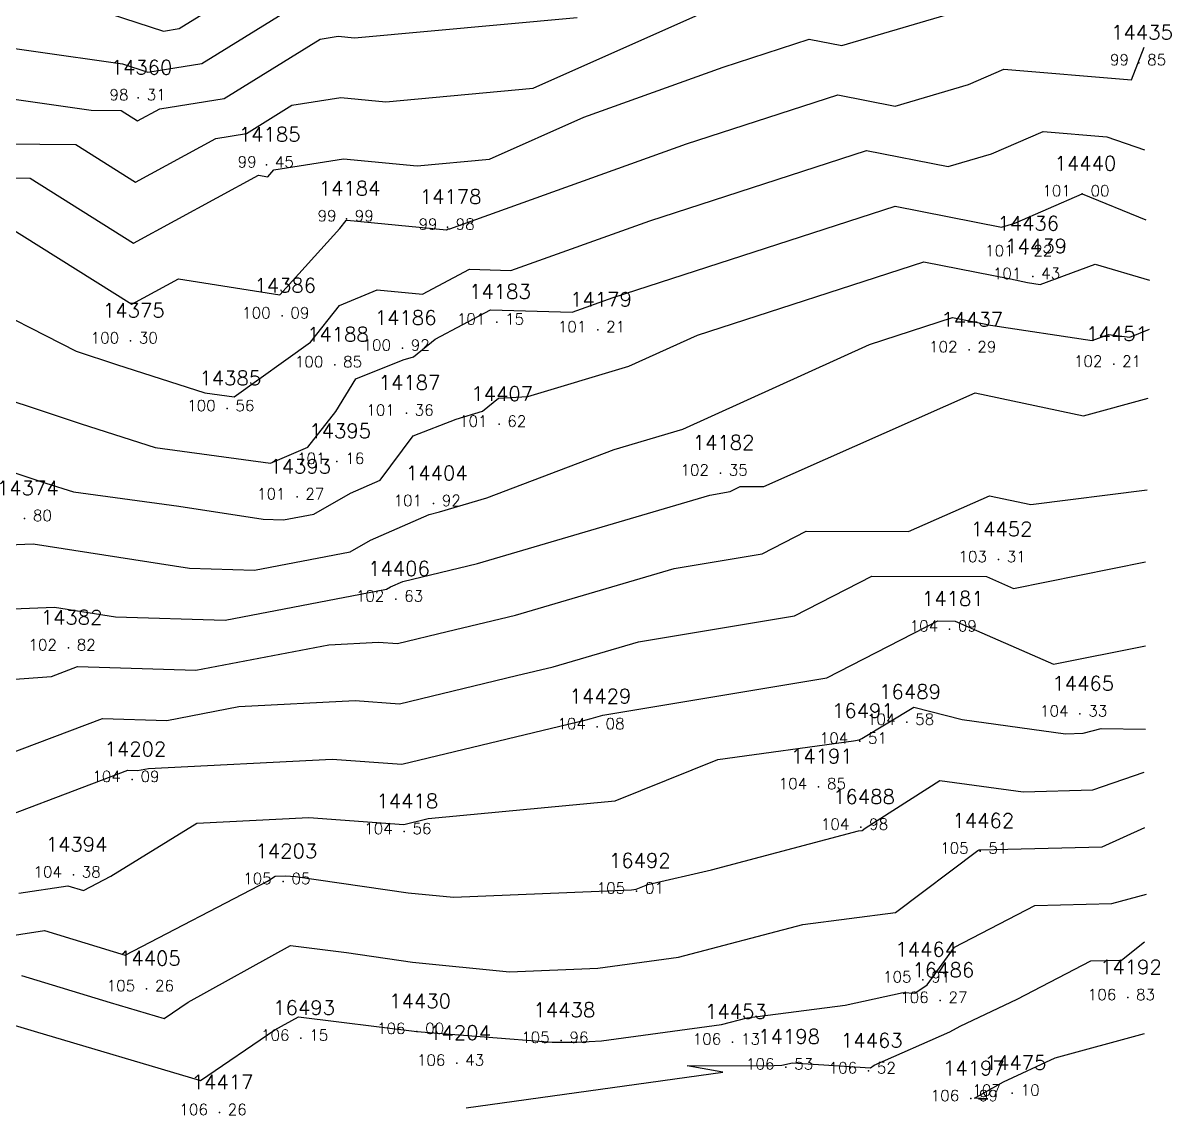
# Model space of a CAD drawing. Header units: millimetres. Extents: x 1412565 to 1412813, y 4931476 to 4931699.
# Drawn here: x 1412766.47 to 1412787.16, y 4931476.41 to 4931496.08 of the extents above; entities that cross this region are included whole.
import ezdxf
from ezdxf.enums import TextEntityAlignment as Align

# ---------------------------------------------------------------- set-up
doc = ezdxf.new("R2010")
doc.units = ezdxf.units.MM
for name, color, linetype in [('CIVIL', 50, 'Continuous'), ('CIVIL-DRAW', 80, 'Continuous'), ('CIVIL-NONAME', 130, 'Continuous'), ('CIVIL-TEXT', 240, 'Continuous'), ('CIVIL-Z', 50, 'Continuous'), ('Tcontours0', 7, 'Continuous'), ('Tcontours1', 7, 'Continuous'), ('Tcontours2', 7, 'Continuous')]:
    doc.layers.add(name, color=color, linetype=linetype)
doc.styles.add('CIVILCADMAIN', font='TXT.SHX')
doc.styles.get("Standard").update_dxf_attribs({"font": 'arial.ttf'})

# ---------------------------------------------------------------- blocks, each defined once
blk = doc.blocks.new('CIVIL-ZZ')
at = {"layer": 'CIVIL-DRAW'}
blk.add_point((0, 0), dxfattribs=at)
at = {"layer": 'CIVIL-NONAME'}
blk.add_attdef('NAME', text='', height=1.8, dxfattribs=at).set_placement((0, 2.1), align=Align.CENTER)
at = {"layer": 'CIVIL-TEXT', "flags": 8}
blk.add_attdef('TEXT', text='', height=2, dxfattribs=at).set_placement((0.2, -3.3), align=Align.CENTER)
at = {"layer": 'CIVIL-Z'}
blk.add_attdef('Z1', text='', height=1.6, dxfattribs=at).set_placement((-0.75, -0.225), align=Align.RIGHT)
blk.add_attdef('Z2', (0.75, -0.225), '', height=1.6, dxfattribs=at)

msp = doc.modelspace()

# ---------------------------------------------------------------- linework, layer by layer
at = {"layer": 'Tcontours0'}
for points, elevation in [([(1412765.785, 4931492.669), (1412768.431, 4931491.01), (1412769.275, 4931491.469), (1412771.101, 4931491.182), (1412772.184, 4931492.375), (1412772.298, 4931492.519), (1412772.311, 4931492.525), (1412774.103, 4931492.354), (1412774.135, 4931492.371), (1412774.164, 4931492.37), (1412778.428, 4931493.899), (1412781.157, 4931494.783), (1412782.187, 4931494.58), (1412783.509, 4931494.967), (1412784.148, 4931495.246), (1412786.447, 4931495.052), (1412786.677, 4931495.643)], 100), ([(1412764.797, 4931479.413), (1412766.861, 4931479.727), (1412768.31, 4931479.286), (1412770.878, 4931480.619), (1412771.018, 4931480.706), (1412771.202, 4931480.715), (1412771.382, 4931480.702), (1412773.41, 4931480.41), (1412774.229, 4931480.328), (1412777.437, 4931480.464), (1412777.522, 4931480.472), (1412777.735, 4931480.558), (1412778.877, 4931480.823), (1412781.53, 4931481.523), (1412781.594, 4931481.531), (1412781.651, 4931481.574), (1412782.996, 4931482.432), (1412784.498, 4931482.228), (1412785.75, 4931482.261), (1412786.676, 4931482.582)], 105)]:
    msp.add_lwpolyline(points, dxfattribs=dict(at, elevation=elevation))
at = {"layer": 'Tcontours1'}
for points, elevation in [([(1412749.043, 4931489.995), (1412749.416, 4931490.239), (1412750.769, 4931490.881), (1412752.04, 4931491.77), (1412755.777, 4931492.027), (1412756.584, 4931492.22), (1412757.926, 4931492.618), (1412758.785, 4931492.582), (1412759.932, 4931493.52), (1412760.174, 4931493.677), (1412760.522, 4931493.752), (1412763.899, 4931494.061), (1412764.463, 4931494.054), (1412765.47, 4931493.909), (1412767.421, 4931493.888), (1412768.501, 4931493.211), (1412769.948, 4931493.998), (1412770.498, 4931494.087), (1412771.317, 4931494.594), (1412772.2, 4931494.736), (1412773.013, 4931494.659), (1412775.667, 4931494.902), (1412779.14, 4931496.449)], 99), ([(1412749.044, 4931492.599), (1412750.086, 4931492.902), (1412751.385, 4931493.113), (1412751.897, 4931493.335), (1412754.032, 4931494.117), (1412754.696, 4931494.119), (1412756.081, 4931494.299), (1412756.909, 4931494.168), (1412758.228, 4931494.562), (1412758.774, 4931494.98), (1412760.482, 4931495.526), (1412761.599, 4931495.766), (1412762.317, 4931495.832), (1412765.052, 4931495.799), (1412768.263, 4931495.339), (1412768.723, 4931495.189), (1412769.692, 4931495.346), (1412771.435, 4931496.425)], 98), ([(1412765.365, 4931489.569), (1412767.519, 4931488.857), (1412768.855, 4931488.427), (1412770.931, 4931488.145), (1412771.602, 4931488.433), (1412772.109, 4931489.078), (1412772.469, 4931489.664), (1412773.323, 4931490.007), (1412773.509, 4931490.063), (1412773.901, 4931490.383), (1412774.896, 4931490.909), (1412776.367, 4931490.866), (1412777.107, 4931491.131), (1412782.189, 4931492.777), (1412784.108, 4931492.4), (1412784.346, 4931492.47), (1412785.56, 4931493), (1412786.709, 4931492.534)], 101), ([(1412764.875, 4931486.625), (1412766.655, 4931486.693), (1412769.47, 4931486.259), (1412770.641, 4931486.222), (1412772.365, 4931486.552), (1412772.736, 4931486.763), (1412773.793, 4931487.226), (1412773.979, 4931487.271), (1412774.832, 4931487.522), (1412777.127, 4931488.392), (1412778.361, 4931488.762), (1412781.724, 4931490.287), (1412783.221, 4931490.772), (1412783.794, 4931490.659), (1412783.908, 4931490.635), (1412785.737, 4931490.355), (1412786.031, 4931490.463), (1412786.42, 4931490.42), (1412786.772, 4931490.562)], 102), ([(1412763.196, 4931484.027), (1412766.985, 4931484.307), (1412767.453, 4931484.484), (1412769.588, 4931484.417), (1412771.986, 4931484.876), (1412772.88, 4931484.922), (1412773.219, 4931484.897), (1412774.116, 4931485.113), (1412775.345, 4931485.41), (1412778.206, 4931486.253), (1412779.795, 4931486.517), (1412780.583, 4931486.92), (1412782.432, 4931486.914), (1412783.889, 4931487.559), (1412784.636, 4931487.402), (1412786.728, 4931487.665)], 103), ([(1412765.288, 4931481.454), (1412768.359, 4931482.618), (1412768.535, 4931482.612), (1412768.733, 4931482.65), (1412772.041, 4931482.818), (1412773.296, 4931482.726), (1412776.62, 4931483.527), (1412776.711, 4931483.549), (1412776.923, 4931483.611), (1412780.957, 4931484.28), (1412782.956, 4931485.305), (1412783.272, 4931485.304), (1412785.044, 4931484.529), (1412786.701, 4931484.859)], 104), ([(1412766.024, 4931478.11), (1412766.672, 4931477.913), (1412769.669, 4931477.03), (1412771.011, 4931477.94), (1412771.436, 4931478.175), (1412773.57, 4931477.91), (1412776.01, 4931477.715), (1412776.454, 4931477.716), (1412776.897, 4931477.743), (1412779.059, 4931478.036), (1412779.521, 4931478.157), (1412781.287, 4931478.382), (1412782.331, 4931478.612), (1412782.545, 4931478.598), (1412782.767, 4931478.748), (1412783.256, 4931479.426), (1412784.707, 4931480.18), (1412786.094, 4931480.217), (1412786.72, 4931480.383)], 106), ([(1412783.694, 4931476.696), (1412783.861, 4931476.695), (1412783.618, 4931476.709), (1412784.143, 4931477.001), (1412785.07, 4931477.437), (1412786.68, 4931477.871)], 107)]:
    msp.add_lwpolyline(points, dxfattribs=dict(at, elevation=elevation))
at = {"layer": 'Tcontours2'}
for points, elevation in [([(1412767.8, 4931496.32), (1412769.003, 4931495.929), (1412769.289, 4931495.976), (1412769.805, 4931496.295)], 97.5), ([(1412749.042, 4931491.393), (1412750.562, 4931492.056), (1412750.983, 4931492.124), (1412751.969, 4931492.552), (1412753.036, 4931492.944), (1412755.548, 4931492.95), (1412755.696, 4931492.97), (1412755.785, 4931492.956), (1412758.569, 4931493.787), (1412758.656, 4931493.853), (1412759.553, 4931494.436), (1412761.06, 4931494.759), (1412763.108, 4931494.946), (1412764.757, 4931494.927), (1412767.702, 4931494.504), (1412768.239, 4931494.498), (1412768.537, 4931494.312), (1412768.935, 4931494.528), (1412770.095, 4931494.716), (1412771.825, 4931495.788), (1412772.149, 4931495.84), (1412772.448, 4931495.812), (1412776.457, 4931496.178)], 98.5), ([(1412764.744, 4931493.298), (1412766.603, 4931493.279), (1412768.466, 4931492.111), (1412770.716, 4931493.334), (1412770.882, 4931493.307), (1412770.993, 4931493.43), (1412772.25, 4931493.632), (1412773.578, 4931493.506), (1412774.878, 4931493.625), (1412776.579, 4931494.383), (1412779.088, 4931495.283), (1412780.641, 4931495.786), (1412781.227, 4931495.671), (1412783.091, 4931496.216)], 99.5), ([(1412765.495, 4931491.153), (1412767.432, 4931490.163), (1412768.155, 4931489.923), (1412769.748, 4931489.412), (1412770.276, 4931489.343), (1412771.653, 4931490.325), (1412772.175, 4931490.99), (1412772.854, 4931491.272), (1412773.672, 4931491.194), (1412774.516, 4931491.64), (1412775.266, 4931491.618), (1412777.768, 4931492.515), (1412781.673, 4931493.78), (1412783.147, 4931493.49), (1412783.927, 4931493.718), (1412784.854, 4931494.123), (1412786.003, 4931494.026), (1412786.684, 4931493.793)], 100.5), ([(1412766.074, 4931488.057), (1412766.882, 4931487.79), (1412767.383, 4931487.629), (1412769.279, 4931487.371), (1412770.799, 4931487.136), (1412771.168, 4931487.125), (1412771.711, 4931487.229), (1412772.375, 4931487.606), (1412772.908, 4931487.84), (1412773.502, 4931488.643), (1412774.279, 4931488.942), (1412774.752, 4931489.085), (1412775.04, 4931489.32), (1412775.571, 4931489.348), (1412777.392, 4931489.894), (1412778.626, 4931490.453), (1412782.705, 4931491.775), (1412784.266, 4931491.467), (1412784.576, 4931491.403), (1412784.801, 4931491.368), (1412785.796, 4931491.731), (1412786.772, 4931491.447)], 101.5), ([(1412763.575, 4931485.418), (1412767.042, 4931485.551), (1412768.141, 4931485.382), (1412770.115, 4931485.32), (1412773.02, 4931485.876), (1412773.096, 4931485.919), (1412773.315, 4931486.015), (1412774.662, 4931486.341), (1412778.848, 4931487.574), (1412779.214, 4931487.635), (1412779.396, 4931487.728), (1412779.823, 4931487.726), (1412783.629, 4931489.412), (1412785.582, 4931489.002), (1412786.75, 4931489.316)], 102.5), ([(1412766.136, 4931482.88), (1412767.906, 4931483.551), (1412769.061, 4931483.515), (1412770.36, 4931483.763), (1412772.46, 4931483.87), (1412773.258, 4931483.811), (1412775.368, 4931484.32), (1412776.028, 4931484.479), (1412777.564, 4931484.932), (1412780.376, 4931485.398), (1412781.77, 4931486.113), (1412783.836, 4931486.106), (1412784.324, 4931485.892), (1412786.698, 4931486.369)], 103.5), ([(1412766.399, 4931480.402), (1412767.28, 4931480.536), (1412767.56, 4931480.45), (1412768.057, 4931480.709), (1412769.602, 4931481.664), (1412771.621, 4931481.767), (1412773.335, 4931481.64), (1412773.775, 4931481.746), (1412777.141, 4931482.063), (1412778.996, 4931482.811), (1412781.44, 4931483.146), (1412781.538, 4931483.162), (1412781.589, 4931483.188), (1412782.526, 4931483.754), (1412783.398, 4931483.528), (1412785.261, 4931483.274), (1412785.578, 4931483.283), (1412785.899, 4931483.368), (1412786.701, 4931483.353)], 104.5), ([(1412766.443, 4931478.919), (1412768.042, 4931478.431), (1412769.014, 4931478.145), (1412769.45, 4931478.44), (1412771.291, 4931479.456), (1412772.302, 4931479.331), (1412773.49, 4931479.16), (1412775.24, 4931478.985), (1412776.829, 4931479.053), (1412778.287, 4931479.25), (1412780.525, 4931479.84), (1412782.196, 4931480.052), (1412783.679, 4931481.168), (1412783.706, 4931481.185), (1412783.735, 4931481.181), (1412785.922, 4931481.239), (1412786.691, 4931481.586)], 105.5), ([(1412774.461, 4931476.532), (1412779.086, 4931477.179), (1412778.441, 4931477.291), (1412780.007, 4931477.295), (1412780.148, 4931477.304), (1412780.34, 4931477.346), (1412781.742, 4931477.254), (1412781.813, 4931477.302), (1412783.176, 4931477.905), (1412783.36, 4931478.007), (1412784.388, 4931478.491), (1412785.715, 4931479.18), (1412786.266, 4931479.195), (1412786.681, 4931479.526)], 106.5)]:
    msp.add_lwpolyline(points, dxfattribs=dict(at, elevation=elevation))

# ---------------------------------------------------------------- block references
at = {"layer": 'CIVIL'}
ref = msp.add_blockref('CIVIL-ZZ', (1412786.58, 4931495.36, 99.85), dxfattribs=dict(at, xscale=0.2, yscale=0.2))
ref.add_attrib('Z2', '85', (1412786.73, 4931495.315), dxfattribs={"layer": 'CIVIL-Z', "height": 0.2, "style": 'CIVILCADMAIN'})
ref.add_attrib('Z1', '99', (1412786.06, 4931495.315), dxfattribs={"layer": 'CIVIL-Z', "height": 0.2, "style": 'CIVILCADMAIN'})
ref.add_attrib('NAME', '14435', (1412786.08, 4931495.78), dxfattribs={"layer": 'CIVIL-NONAME', "height": 0.26, "style": 'CIVILCADMAIN'})
ref = msp.add_blockref('CIVIL-ZZ', (1412768.55, 4931494.73, 98.31), dxfattribs=dict(at, xscale=0.2, yscale=0.2))
ref.add_attrib('Z2', '31', (1412768.7, 4931494.685), dxfattribs={"layer": 'CIVIL-Z', "height": 0.2, "style": 'CIVILCADMAIN'})
ref.add_attrib('Z1', '98', (1412768.03, 4931494.685), dxfattribs={"layer": 'CIVIL-Z', "height": 0.2, "style": 'CIVILCADMAIN'})
ref.add_attrib('NAME', '14360', (1412768.05, 4931495.15), dxfattribs={"layer": 'CIVIL-NONAME', "height": 0.26, "style": 'CIVILCADMAIN'})
ref = msp.add_blockref('CIVIL-ZZ', (1412770.86, 4931493.52, 99.45), dxfattribs=dict(at, xscale=0.2, yscale=0.2))
ref.add_attrib('Z2', '45', (1412771.01, 4931493.475), dxfattribs={"layer": 'CIVIL-Z', "height": 0.2, "style": 'CIVILCADMAIN'})
ref.add_attrib('Z1', '99', (1412770.34, 4931493.475), dxfattribs={"layer": 'CIVIL-Z', "height": 0.2, "style": 'CIVILCADMAIN'})
ref.add_attrib('NAME', '14185', (1412770.36, 4931493.94), dxfattribs={"layer": 'CIVIL-NONAME', "height": 0.26, "style": 'CIVILCADMAIN'})
ref = msp.add_blockref('CIVIL-ZZ', (1412785.56, 4931493, 101), dxfattribs=dict(at, xscale=0.2, yscale=0.2))
ref.add_attrib('Z2', '00', (1412785.71, 4931492.955), dxfattribs={"layer": 'CIVIL-Z', "height": 0.2, "style": 'CIVILCADMAIN'})
ref.add_attrib('Z1', '101', (1412784.84, 4931492.955), dxfattribs={"layer": 'CIVIL-Z', "height": 0.2, "style": 'CIVILCADMAIN'})
ref.add_attrib('NAME', '14440', (1412785.06, 4931493.42), dxfattribs={"layer": 'CIVIL-NONAME', "height": 0.26, "style": 'CIVILCADMAIN'})
ref = msp.add_blockref('CIVIL-ZZ', (1412772.3, 4931492.55, 99.99), dxfattribs=dict(at, xscale=0.2, yscale=0.2))
ref.add_attrib('Z2', '99', (1412772.45, 4931492.505), dxfattribs={"layer": 'CIVIL-Z', "height": 0.2, "style": 'CIVILCADMAIN'})
ref.add_attrib('Z1', '99', (1412771.78, 4931492.505), dxfattribs={"layer": 'CIVIL-Z', "height": 0.2, "style": 'CIVILCADMAIN'})
ref.add_attrib('NAME', '14184', (1412771.8, 4931492.97), dxfattribs={"layer": 'CIVIL-NONAME', "height": 0.26, "style": 'CIVILCADMAIN'})
ref = msp.add_blockref('CIVIL-ZZ', (1412774.12, 4931492.4, 99.98), dxfattribs=dict(at, xscale=0.2, yscale=0.2))
ref.add_attrib('Z2', '98', (1412774.27, 4931492.355), dxfattribs={"layer": 'CIVIL-Z', "height": 0.2, "style": 'CIVILCADMAIN'})
ref.add_attrib('Z1', '99', (1412773.6, 4931492.355), dxfattribs={"layer": 'CIVIL-Z', "height": 0.2, "style": 'CIVILCADMAIN'})
ref.add_attrib('NAME', '14178', (1412773.62, 4931492.82), dxfattribs={"layer": 'CIVIL-NONAME', "height": 0.26, "style": 'CIVILCADMAIN'})
ref = msp.add_blockref('CIVIL-ZZ', (1412784.53, 4931491.92, 101.22), dxfattribs=dict(at, xscale=0.2, yscale=0.2))
ref.add_attrib('Z2', '22', (1412784.68, 4931491.875), dxfattribs={"layer": 'CIVIL-Z', "height": 0.2, "style": 'CIVILCADMAIN'})
ref.add_attrib('Z1', '101', (1412783.81, 4931491.875), dxfattribs={"layer": 'CIVIL-Z', "height": 0.2, "style": 'CIVILCADMAIN'})
ref.add_attrib('NAME', '14436', (1412784.03, 4931492.34), dxfattribs={"layer": 'CIVIL-NONAME', "height": 0.26, "style": 'CIVILCADMAIN'})
ref = msp.add_blockref('CIVIL-ZZ', (1412784.67, 4931491.51, 101.43), dxfattribs=dict(at, xscale=0.2, yscale=0.2))
ref.add_attrib('Z2', '43', (1412784.82, 4931491.465), dxfattribs={"layer": 'CIVIL-Z', "height": 0.2, "style": 'CIVILCADMAIN'})
ref.add_attrib('Z1', '101', (1412783.95, 4931491.465), dxfattribs={"layer": 'CIVIL-Z', "height": 0.2, "style": 'CIVILCADMAIN'})
ref.add_attrib('NAME', '14439', (1412784.17, 4931491.93), dxfattribs={"layer": 'CIVIL-NONAME', "height": 0.26, "style": 'CIVILCADMAIN'})
ref = msp.add_blockref('CIVIL-ZZ', (1412771.14, 4931490.8, 100.09), dxfattribs=dict(at, xscale=0.2, yscale=0.2))
ref.add_attrib('Z2', '09', (1412771.29, 4931490.755), dxfattribs={"layer": 'CIVIL-Z', "height": 0.2, "style": 'CIVILCADMAIN'})
ref.add_attrib('Z1', '100', (1412770.42, 4931490.755), dxfattribs={"layer": 'CIVIL-Z', "height": 0.2, "style": 'CIVILCADMAIN'})
ref.add_attrib('NAME', '14386', (1412770.64, 4931491.22), dxfattribs={"layer": 'CIVIL-NONAME', "height": 0.26, "style": 'CIVILCADMAIN'})
ref = msp.add_blockref('CIVIL-ZZ', (1412775.01, 4931490.69, 101.15), dxfattribs=dict(at, xscale=0.2, yscale=0.2))
ref.add_attrib('Z2', '15', (1412775.16, 4931490.645), dxfattribs={"layer": 'CIVIL-Z', "height": 0.2, "style": 'CIVILCADMAIN'})
ref.add_attrib('Z1', '101', (1412774.29, 4931490.645), dxfattribs={"layer": 'CIVIL-Z', "height": 0.2, "style": 'CIVILCADMAIN'})
ref.add_attrib('NAME', '14183', (1412774.51, 4931491.11), dxfattribs={"layer": 'CIVIL-NONAME', "height": 0.26, "style": 'CIVILCADMAIN'})
ref = msp.add_blockref('CIVIL-ZZ', (1412776.83, 4931490.55, 101.21), dxfattribs=dict(at, xscale=0.2, yscale=0.2))
ref.add_attrib('Z2', '21', (1412776.98, 4931490.505), dxfattribs={"layer": 'CIVIL-Z', "height": 0.2, "style": 'CIVILCADMAIN'})
ref.add_attrib('Z1', '101', (1412776.11, 4931490.505), dxfattribs={"layer": 'CIVIL-Z', "height": 0.2, "style": 'CIVILCADMAIN'})
ref.add_attrib('NAME', '14179', (1412776.33, 4931490.97), dxfattribs={"layer": 'CIVIL-NONAME', "height": 0.26, "style": 'CIVILCADMAIN'})
ref = msp.add_blockref('CIVIL-ZZ', (1412768.41, 4931490.35, 100.3), dxfattribs=dict(at, xscale=0.2, yscale=0.2))
ref.add_attrib('Z2', '30', (1412768.56, 4931490.305), dxfattribs={"layer": 'CIVIL-Z', "height": 0.2, "style": 'CIVILCADMAIN'})
ref.add_attrib('Z1', '100', (1412767.69, 4931490.305), dxfattribs={"layer": 'CIVIL-Z', "height": 0.2, "style": 'CIVILCADMAIN'})
ref.add_attrib('NAME', '14375', (1412767.91, 4931490.77), dxfattribs={"layer": 'CIVIL-NONAME', "height": 0.26, "style": 'CIVILCADMAIN'})
ref = msp.add_blockref('CIVIL-ZZ', (1412773.31, 4931490.22, 100.92), dxfattribs=dict(at, xscale=0.2, yscale=0.2))
ref.add_attrib('Z2', '92', (1412773.46, 4931490.175), dxfattribs={"layer": 'CIVIL-Z', "height": 0.2, "style": 'CIVILCADMAIN'})
ref.add_attrib('Z1', '100', (1412772.59, 4931490.175), dxfattribs={"layer": 'CIVIL-Z', "height": 0.2, "style": 'CIVILCADMAIN'})
ref.add_attrib('NAME', '14186', (1412772.81, 4931490.64), dxfattribs={"layer": 'CIVIL-NONAME', "height": 0.26, "style": 'CIVILCADMAIN'})
ref = msp.add_blockref('CIVIL-ZZ', (1412783.52, 4931490.19, 102.29), dxfattribs=dict(at, xscale=0.2, yscale=0.2))
ref.add_attrib('Z2', '29', (1412783.67, 4931490.145), dxfattribs={"layer": 'CIVIL-Z', "height": 0.2, "style": 'CIVILCADMAIN'})
ref.add_attrib('Z1', '102', (1412782.8, 4931490.145), dxfattribs={"layer": 'CIVIL-Z', "height": 0.2, "style": 'CIVILCADMAIN'})
ref.add_attrib('NAME', '14437', (1412783.02, 4931490.61), dxfattribs={"layer": 'CIVIL-NONAME', "height": 0.26, "style": 'CIVILCADMAIN'})
ref = msp.add_blockref('CIVIL-ZZ', (1412772.09, 4931489.92, 100.85), dxfattribs=dict(at, xscale=0.2, yscale=0.2))
ref.add_attrib('Z2', '85', (1412772.24, 4931489.875), dxfattribs={"layer": 'CIVIL-Z', "height": 0.2, "style": 'CIVILCADMAIN'})
ref.add_attrib('Z1', '100', (1412771.37, 4931489.875), dxfattribs={"layer": 'CIVIL-Z', "height": 0.2, "style": 'CIVILCADMAIN'})
ref.add_attrib('NAME', '14188', (1412771.59, 4931490.34), dxfattribs={"layer": 'CIVIL-NONAME', "height": 0.26, "style": 'CIVILCADMAIN'})
ref = msp.add_blockref('CIVIL-ZZ', (1412786.13, 4931489.93, 102.21), dxfattribs=dict(at, xscale=0.2, yscale=0.2))
ref.add_attrib('Z2', '21', (1412786.28, 4931489.885), dxfattribs={"layer": 'CIVIL-Z', "height": 0.2, "style": 'CIVILCADMAIN'})
ref.add_attrib('Z1', '102', (1412785.41, 4931489.885), dxfattribs={"layer": 'CIVIL-Z', "height": 0.2, "style": 'CIVILCADMAIN'})
ref.add_attrib('NAME', '14451', (1412785.63, 4931490.35), dxfattribs={"layer": 'CIVIL-NONAME', "height": 0.26, "style": 'CIVILCADMAIN'})
ref = msp.add_blockref('CIVIL-ZZ', (1412770.15, 4931489.13, 100.56), dxfattribs=dict(at, xscale=0.2, yscale=0.2))
ref.add_attrib('Z2', '56', (1412770.3, 4931489.085), dxfattribs={"layer": 'CIVIL-Z', "height": 0.2, "style": 'CIVILCADMAIN'})
ref.add_attrib('Z1', '100', (1412769.43, 4931489.085), dxfattribs={"layer": 'CIVIL-Z', "height": 0.2, "style": 'CIVILCADMAIN'})
ref.add_attrib('NAME', '14385', (1412769.65, 4931489.55), dxfattribs={"layer": 'CIVIL-NONAME', "height": 0.26, "style": 'CIVILCADMAIN'})
ref = msp.add_blockref('CIVIL-ZZ', (1412773.38, 4931489.05, 101.36), dxfattribs=dict(at, xscale=0.2, yscale=0.2))
ref.add_attrib('Z2', '36', (1412773.53, 4931489.005), dxfattribs={"layer": 'CIVIL-Z', "height": 0.2, "style": 'CIVILCADMAIN'})
ref.add_attrib('Z1', '101', (1412772.66, 4931489.005), dxfattribs={"layer": 'CIVIL-Z', "height": 0.2, "style": 'CIVILCADMAIN'})
ref.add_attrib('NAME', '14187', (1412772.88, 4931489.47), dxfattribs={"layer": 'CIVIL-NONAME', "height": 0.26, "style": 'CIVILCADMAIN'})
ref = msp.add_blockref('CIVIL-ZZ', (1412775.05, 4931488.85, 101.62), dxfattribs=dict(at, xscale=0.2, yscale=0.2))
ref.add_attrib('Z2', '62', (1412775.2, 4931488.805), dxfattribs={"layer": 'CIVIL-Z', "height": 0.2, "style": 'CIVILCADMAIN'})
ref.add_attrib('Z1', '101', (1412774.33, 4931488.805), dxfattribs={"layer": 'CIVIL-Z', "height": 0.2, "style": 'CIVILCADMAIN'})
ref.add_attrib('NAME', '14407', (1412774.55, 4931489.27), dxfattribs={"layer": 'CIVIL-NONAME', "height": 0.26, "style": 'CIVILCADMAIN'})
ref = msp.add_blockref('CIVIL-ZZ', (1412772.13, 4931488.18, 101.16), dxfattribs=dict(at, xscale=0.2, yscale=0.2))
ref.add_attrib('Z2', '16', (1412772.28, 4931488.135), dxfattribs={"layer": 'CIVIL-Z', "height": 0.2, "style": 'CIVILCADMAIN'})
ref.add_attrib('Z1', '101', (1412771.41, 4931488.135), dxfattribs={"layer": 'CIVIL-Z', "height": 0.2, "style": 'CIVILCADMAIN'})
ref.add_attrib('NAME', '14395', (1412771.63, 4931488.6), dxfattribs={"layer": 'CIVIL-NONAME', "height": 0.26, "style": 'CIVILCADMAIN'})
ref = msp.add_blockref('CIVIL-ZZ', (1412779.04, 4931487.97, 102.35), dxfattribs=dict(at, xscale=0.2, yscale=0.2))
ref.add_attrib('Z2', '35', (1412779.19, 4931487.925), dxfattribs={"layer": 'CIVIL-Z', "height": 0.2, "style": 'CIVILCADMAIN'})
ref.add_attrib('Z1', '102', (1412778.32, 4931487.925), dxfattribs={"layer": 'CIVIL-Z', "height": 0.2, "style": 'CIVILCADMAIN'})
ref.add_attrib('NAME', '14182', (1412778.54, 4931488.39), dxfattribs={"layer": 'CIVIL-NONAME', "height": 0.26, "style": 'CIVILCADMAIN'})
ref = msp.add_blockref('CIVIL-ZZ', (1412771.41, 4931487.54, 101.27), dxfattribs=dict(at, xscale=0.2, yscale=0.2))
ref.add_attrib('Z2', '27', (1412771.56, 4931487.495), dxfattribs={"layer": 'CIVIL-Z', "height": 0.2, "style": 'CIVILCADMAIN'})
ref.add_attrib('Z1', '101', (1412770.69, 4931487.495), dxfattribs={"layer": 'CIVIL-Z', "height": 0.2, "style": 'CIVILCADMAIN'})
ref.add_attrib('NAME', '14393', (1412770.91, 4931487.96), dxfattribs={"layer": 'CIVIL-NONAME', "height": 0.26, "style": 'CIVILCADMAIN'})
ref = msp.add_blockref('CIVIL-ZZ', (1412773.87, 4931487.42, 101.92), dxfattribs=dict(at, xscale=0.2, yscale=0.2))
ref.add_attrib('Z2', '92', (1412774.02, 4931487.375), dxfattribs={"layer": 'CIVIL-Z', "height": 0.2, "style": 'CIVILCADMAIN'})
ref.add_attrib('Z1', '101', (1412773.15, 4931487.375), dxfattribs={"layer": 'CIVIL-Z', "height": 0.2, "style": 'CIVILCADMAIN'})
ref.add_attrib('NAME', '14404', (1412773.37, 4931487.84), dxfattribs={"layer": 'CIVIL-NONAME', "height": 0.26, "style": 'CIVILCADMAIN'})
ref = msp.add_blockref('CIVIL-ZZ', (1412766.5, 4931487.15, 101.8), dxfattribs=dict(at, xscale=0.2, yscale=0.2))
ref.add_attrib('Z2', '80', (1412766.65, 4931487.105), dxfattribs={"layer": 'CIVIL-Z', "height": 0.2, "style": 'CIVILCADMAIN'})
ref.add_attrib('Z1', '101', (1412765.78, 4931487.105), dxfattribs={"layer": 'CIVIL-Z', "height": 0.2, "style": 'CIVILCADMAIN'})
ref.add_attrib('NAME', '14374', (1412766, 4931487.57), dxfattribs={"layer": 'CIVIL-NONAME', "height": 0.26, "style": 'CIVILCADMAIN'})
ref = msp.add_blockref('CIVIL-ZZ', (1412784.05, 4931486.41, 103.31), dxfattribs=dict(at, xscale=0.2, yscale=0.2))
ref.add_attrib('Z2', '31', (1412784.2, 4931486.365), dxfattribs={"layer": 'CIVIL-Z', "height": 0.2, "style": 'CIVILCADMAIN'})
ref.add_attrib('Z1', '103', (1412783.33, 4931486.365), dxfattribs={"layer": 'CIVIL-Z', "height": 0.2, "style": 'CIVILCADMAIN'})
ref.add_attrib('NAME', '14452', (1412783.55, 4931486.83), dxfattribs={"layer": 'CIVIL-NONAME', "height": 0.26, "style": 'CIVILCADMAIN'})
ref = msp.add_blockref('CIVIL-ZZ', (1412773.19, 4931485.7, 102.63), dxfattribs=dict(at, xscale=0.2, yscale=0.2))
ref.add_attrib('Z2', '63', (1412773.34, 4931485.655), dxfattribs={"layer": 'CIVIL-Z', "height": 0.2, "style": 'CIVILCADMAIN'})
ref.add_attrib('Z1', '102', (1412772.47, 4931485.655), dxfattribs={"layer": 'CIVIL-Z', "height": 0.2, "style": 'CIVILCADMAIN'})
ref.add_attrib('NAME', '14406', (1412772.69, 4931486.12), dxfattribs={"layer": 'CIVIL-NONAME', "height": 0.26, "style": 'CIVILCADMAIN'})
ref = msp.add_blockref('CIVIL-ZZ', (1412783.17, 4931485.16, 104.09), dxfattribs=dict(at, xscale=0.2, yscale=0.2))
ref.add_attrib('Z2', '09', (1412783.32, 4931485.115), dxfattribs={"layer": 'CIVIL-Z', "height": 0.2, "style": 'CIVILCADMAIN'})
ref.add_attrib('Z1', '104', (1412782.45, 4931485.115), dxfattribs={"layer": 'CIVIL-Z', "height": 0.2, "style": 'CIVILCADMAIN'})
ref.add_attrib('NAME', '14181', (1412782.67, 4931485.58), dxfattribs={"layer": 'CIVIL-NONAME', "height": 0.26, "style": 'CIVILCADMAIN'})
ref = msp.add_blockref('CIVIL-ZZ', (1412767.29, 4931484.82, 102.82), dxfattribs=dict(at, xscale=0.2, yscale=0.2))
ref.add_attrib('Z2', '82', (1412767.44, 4931484.775), dxfattribs={"layer": 'CIVIL-Z', "height": 0.2, "style": 'CIVILCADMAIN'})
ref.add_attrib('Z1', '102', (1412766.57, 4931484.775), dxfattribs={"layer": 'CIVIL-Z', "height": 0.2, "style": 'CIVILCADMAIN'})
ref.add_attrib('NAME', '14382', (1412766.79, 4931485.24), dxfattribs={"layer": 'CIVIL-NONAME', "height": 0.26, "style": 'CIVILCADMAIN'})
ref = msp.add_blockref('CIVIL-ZZ', (1412785.52, 4931483.63, 104.33), dxfattribs=dict(at, xscale=0.2, yscale=0.2))
ref.add_attrib('Z2', '33', (1412785.67, 4931483.585), dxfattribs={"layer": 'CIVIL-Z', "height": 0.2, "style": 'CIVILCADMAIN'})
ref.add_attrib('Z1', '104', (1412784.8, 4931483.585), dxfattribs={"layer": 'CIVIL-Z', "height": 0.2, "style": 'CIVILCADMAIN'})
ref.add_attrib('NAME', '14465', (1412785.02, 4931484.05), dxfattribs={"layer": 'CIVIL-NONAME', "height": 0.26, "style": 'CIVILCADMAIN'})
ref = msp.add_blockref('CIVIL-ZZ', (1412776.82, 4931483.4, 104.08), dxfattribs=dict(at, xscale=0.2, yscale=0.2))
ref.add_attrib('Z2', '08', (1412776.97, 4931483.355), dxfattribs={"layer": 'CIVIL-Z', "height": 0.2, "style": 'CIVILCADMAIN'})
ref.add_attrib('Z1', '104', (1412776.1, 4931483.355), dxfattribs={"layer": 'CIVIL-Z', "height": 0.2, "style": 'CIVILCADMAIN'})
ref.add_attrib('NAME', '14429', (1412776.32, 4931483.82), dxfattribs={"layer": 'CIVIL-NONAME', "height": 0.26, "style": 'CIVILCADMAIN'})
ref = msp.add_blockref('CIVIL-ZZ', (1412782.4, 4931483.48, 104.58), dxfattribs=dict(at, xscale=0.2, yscale=0.2))
ref.add_attrib('Z2', '58', (1412782.55, 4931483.435), dxfattribs={"layer": 'CIVIL-Z', "height": 0.2, "style": 'CIVILCADMAIN'})
ref.add_attrib('Z1', '104', (1412781.68, 4931483.435), dxfattribs={"layer": 'CIVIL-Z', "height": 0.2, "style": 'CIVILCADMAIN'})
ref.add_attrib('NAME', '16489', (1412781.9, 4931483.9), dxfattribs={"layer": 'CIVIL-NONAME', "height": 0.26, "style": 'CIVILCADMAIN'})
ref = msp.add_blockref('CIVIL-ZZ', (1412781.55, 4931483.14, 104.51), dxfattribs=dict(at, xscale=0.2, yscale=0.2))
ref.add_attrib('Z2', '51', (1412781.7, 4931483.095), dxfattribs={"layer": 'CIVIL-Z', "height": 0.2, "style": 'CIVILCADMAIN'})
ref.add_attrib('Z1', '104', (1412780.83, 4931483.095), dxfattribs={"layer": 'CIVIL-Z', "height": 0.2, "style": 'CIVILCADMAIN'})
ref.add_attrib('NAME', '16491', (1412781.05, 4931483.56), dxfattribs={"layer": 'CIVIL-NONAME', "height": 0.26, "style": 'CIVILCADMAIN'})
ref = msp.add_blockref('CIVIL-ZZ', (1412768.44, 4931482.45, 104.09), dxfattribs=dict(at, xscale=0.2, yscale=0.2))
ref.add_attrib('Z2', '09', (1412768.59, 4931482.405), dxfattribs={"layer": 'CIVIL-Z', "height": 0.2, "style": 'CIVILCADMAIN'})
ref.add_attrib('Z1', '104', (1412767.72, 4931482.405), dxfattribs={"layer": 'CIVIL-Z', "height": 0.2, "style": 'CIVILCADMAIN'})
ref.add_attrib('NAME', '14202', (1412767.94, 4931482.87), dxfattribs={"layer": 'CIVIL-NONAME', "height": 0.26, "style": 'CIVILCADMAIN'})
ref = msp.add_blockref('CIVIL-ZZ', (1412780.81, 4931482.32, 104.85), dxfattribs=dict(at, xscale=0.2, yscale=0.2))
ref.add_attrib('Z2', '85', (1412780.96, 4931482.275), dxfattribs={"layer": 'CIVIL-Z', "height": 0.2, "style": 'CIVILCADMAIN'})
ref.add_attrib('Z1', '104', (1412780.09, 4931482.275), dxfattribs={"layer": 'CIVIL-Z', "height": 0.2, "style": 'CIVILCADMAIN'})
ref.add_attrib('NAME', '14191', (1412780.31, 4931482.74), dxfattribs={"layer": 'CIVIL-NONAME', "height": 0.26, "style": 'CIVILCADMAIN'})
ref = msp.add_blockref('CIVIL-ZZ', (1412773.34, 4931481.51, 104.56), dxfattribs=dict(at, xscale=0.2, yscale=0.2))
ref.add_attrib('Z2', '56', (1412773.49, 4931481.465), dxfattribs={"layer": 'CIVIL-Z', "height": 0.2, "style": 'CIVILCADMAIN'})
ref.add_attrib('Z1', '104', (1412772.62, 4931481.465), dxfattribs={"layer": 'CIVIL-Z', "height": 0.2, "style": 'CIVILCADMAIN'})
ref.add_attrib('NAME', '14418', (1412772.84, 4931481.93), dxfattribs={"layer": 'CIVIL-NONAME', "height": 0.26, "style": 'CIVILCADMAIN'})
ref = msp.add_blockref('CIVIL-ZZ', (1412781.57, 4931481.59, 104.98), dxfattribs=dict(at, xscale=0.2, yscale=0.2))
ref.add_attrib('Z2', '98', (1412781.72, 4931481.545), dxfattribs={"layer": 'CIVIL-Z', "height": 0.2, "style": 'CIVILCADMAIN'})
ref.add_attrib('Z1', '104', (1412780.85, 4931481.545), dxfattribs={"layer": 'CIVIL-Z', "height": 0.2, "style": 'CIVILCADMAIN'})
ref.add_attrib('NAME', '16488', (1412781.07, 4931482.01), dxfattribs={"layer": 'CIVIL-NONAME', "height": 0.26, "style": 'CIVILCADMAIN'})
ref = msp.add_blockref('CIVIL-ZZ', (1412783.72, 4931481.16, 105.51), dxfattribs=dict(at, xscale=0.2, yscale=0.2))
ref.add_attrib('Z2', '51', (1412783.87, 4931481.115), dxfattribs={"layer": 'CIVIL-Z', "height": 0.2, "style": 'CIVILCADMAIN'})
ref.add_attrib('Z1', '105', (1412783, 4931481.115), dxfattribs={"layer": 'CIVIL-Z', "height": 0.2, "style": 'CIVILCADMAIN'})
ref.add_attrib('NAME', '14462', (1412783.22, 4931481.58), dxfattribs={"layer": 'CIVIL-NONAME', "height": 0.26, "style": 'CIVILCADMAIN'})
ref = msp.add_blockref('CIVIL-ZZ', (1412767.38, 4931480.73, 104.38), dxfattribs=dict(at, xscale=0.2, yscale=0.2))
ref.add_attrib('Z2', '38', (1412767.53, 4931480.685), dxfattribs={"layer": 'CIVIL-Z', "height": 0.2, "style": 'CIVILCADMAIN'})
ref.add_attrib('Z1', '104', (1412766.66, 4931480.685), dxfattribs={"layer": 'CIVIL-Z', "height": 0.2, "style": 'CIVILCADMAIN'})
ref.add_attrib('NAME', '14394', (1412766.88, 4931481.15), dxfattribs={"layer": 'CIVIL-NONAME', "height": 0.26, "style": 'CIVILCADMAIN'})
ref = msp.add_blockref('CIVIL-ZZ', (1412771.16, 4931480.61, 105.05), dxfattribs=dict(at, xscale=0.2, yscale=0.2))
ref.add_attrib('Z2', '05', (1412771.31, 4931480.565), dxfattribs={"layer": 'CIVIL-Z', "height": 0.2, "style": 'CIVILCADMAIN'})
ref.add_attrib('Z1', '105', (1412770.44, 4931480.565), dxfattribs={"layer": 'CIVIL-Z', "height": 0.2, "style": 'CIVILCADMAIN'})
ref.add_attrib('NAME', '14203', (1412770.66, 4931481.03), dxfattribs={"layer": 'CIVIL-NONAME', "height": 0.26, "style": 'CIVILCADMAIN'})
ref = msp.add_blockref('CIVIL-ZZ', (1412777.53, 4931480.44, 105.01), dxfattribs=dict(at, xscale=0.2, yscale=0.2))
ref.add_attrib('Z2', '01', (1412777.68, 4931480.395), dxfattribs={"layer": 'CIVIL-Z', "height": 0.2, "style": 'CIVILCADMAIN'})
ref.add_attrib('Z1', '105', (1412776.81, 4931480.395), dxfattribs={"layer": 'CIVIL-Z', "height": 0.2, "style": 'CIVILCADMAIN'})
ref.add_attrib('NAME', '16492', (1412777.03, 4931480.86), dxfattribs={"layer": 'CIVIL-NONAME', "height": 0.26, "style": 'CIVILCADMAIN'})
ref = msp.add_blockref('CIVIL-ZZ', (1412782.69, 4931478.84, 105.91), dxfattribs=dict(at, xscale=0.2, yscale=0.2))
ref.add_attrib('Z2', '91', (1412782.84, 4931478.795), dxfattribs={"layer": 'CIVIL-Z', "height": 0.2, "style": 'CIVILCADMAIN'})
ref.add_attrib('Z1', '105', (1412781.97, 4931478.795), dxfattribs={"layer": 'CIVIL-Z', "height": 0.2, "style": 'CIVILCADMAIN'})
ref.add_attrib('NAME', '14464', (1412782.19, 4931479.26), dxfattribs={"layer": 'CIVIL-NONAME', "height": 0.26, "style": 'CIVILCADMAIN'})
ref = msp.add_blockref('CIVIL-ZZ', (1412768.7, 4931478.68, 105.26), dxfattribs=dict(at, xscale=0.2, yscale=0.2))
ref.add_attrib('Z2', '26', (1412768.85, 4931478.635), dxfattribs={"layer": 'CIVIL-Z', "height": 0.2, "style": 'CIVILCADMAIN'})
ref.add_attrib('Z1', '105', (1412767.98, 4931478.635), dxfattribs={"layer": 'CIVIL-Z', "height": 0.2, "style": 'CIVILCADMAIN'})
ref.add_attrib('NAME', '14405', (1412768.2, 4931479.1), dxfattribs={"layer": 'CIVIL-NONAME', "height": 0.26, "style": 'CIVILCADMAIN'})
ref = msp.add_blockref('CIVIL-ZZ', (1412783, 4931478.47, 106.27), dxfattribs=dict(at, xscale=0.2, yscale=0.2))
ref.add_attrib('Z2', '27', (1412783.15, 4931478.425), dxfattribs={"layer": 'CIVIL-Z', "height": 0.2, "style": 'CIVILCADMAIN'})
ref.add_attrib('Z1', '106', (1412782.28, 4931478.425), dxfattribs={"layer": 'CIVIL-Z', "height": 0.2, "style": 'CIVILCADMAIN'})
ref.add_attrib('NAME', '16486', (1412782.5, 4931478.89), dxfattribs={"layer": 'CIVIL-NONAME', "height": 0.26, "style": 'CIVILCADMAIN'})
ref = msp.add_blockref('CIVIL-ZZ', (1412786.38, 4931478.52, 106.83), dxfattribs=dict(at, xscale=0.2, yscale=0.2))
ref.add_attrib('Z2', '83', (1412786.53, 4931478.475), dxfattribs={"layer": 'CIVIL-Z', "height": 0.2, "style": 'CIVILCADMAIN'})
ref.add_attrib('Z1', '106', (1412785.66, 4931478.475), dxfattribs={"layer": 'CIVIL-Z', "height": 0.2, "style": 'CIVILCADMAIN'})
ref.add_attrib('NAME', '14192', (1412785.88, 4931478.94), dxfattribs={"layer": 'CIVIL-NONAME', "height": 0.26, "style": 'CIVILCADMAIN'})
ref = msp.add_blockref('CIVIL-ZZ', (1412771.48, 4931477.79, 106.15), dxfattribs=dict(at, xscale=0.2, yscale=0.2))
ref.add_attrib('Z2', '15', (1412771.63, 4931477.745), dxfattribs={"layer": 'CIVIL-Z', "height": 0.2, "style": 'CIVILCADMAIN'})
ref.add_attrib('Z1', '106', (1412770.76, 4931477.745), dxfattribs={"layer": 'CIVIL-Z', "height": 0.2, "style": 'CIVILCADMAIN'})
ref.add_attrib('NAME', '16493', (1412770.98, 4931478.21), dxfattribs={"layer": 'CIVIL-NONAME', "height": 0.26, "style": 'CIVILCADMAIN'})
ref = msp.add_blockref('CIVIL-ZZ', (1412773.57, 4931477.91, 106), dxfattribs=dict(at, xscale=0.2, yscale=0.2))
ref.add_attrib('Z2', '00', (1412773.72, 4931477.865), dxfattribs={"layer": 'CIVIL-Z', "height": 0.2, "style": 'CIVILCADMAIN'})
ref.add_attrib('Z1', '106', (1412772.85, 4931477.865), dxfattribs={"layer": 'CIVIL-Z', "height": 0.2, "style": 'CIVILCADMAIN'})
ref.add_attrib('NAME', '14430', (1412773.07, 4931478.33), dxfattribs={"layer": 'CIVIL-NONAME', "height": 0.26, "style": 'CIVILCADMAIN'})
ref = msp.add_blockref('CIVIL-ZZ', (1412776.17, 4931477.75, 105.96), dxfattribs=dict(at, xscale=0.2, yscale=0.2))
ref.add_attrib('Z2', '96', (1412776.32, 4931477.705), dxfattribs={"layer": 'CIVIL-Z', "height": 0.2, "style": 'CIVILCADMAIN'})
ref.add_attrib('Z1', '105', (1412775.45, 4931477.705), dxfattribs={"layer": 'CIVIL-Z', "height": 0.2, "style": 'CIVILCADMAIN'})
ref.add_attrib('NAME', '14438', (1412775.67, 4931478.17), dxfattribs={"layer": 'CIVIL-NONAME', "height": 0.26, "style": 'CIVILCADMAIN'})
ref = msp.add_blockref('CIVIL-ZZ', (1412779.26, 4931477.72, 106.13), dxfattribs=dict(at, xscale=0.2, yscale=0.2))
ref.add_attrib('Z2', '13', (1412779.41, 4931477.675), dxfattribs={"layer": 'CIVIL-Z', "height": 0.2, "style": 'CIVILCADMAIN'})
ref.add_attrib('Z1', '106', (1412778.54, 4931477.675), dxfattribs={"layer": 'CIVIL-Z', "height": 0.2, "style": 'CIVILCADMAIN'})
ref.add_attrib('NAME', '14453', (1412778.76, 4931478.14), dxfattribs={"layer": 'CIVIL-NONAME', "height": 0.26, "style": 'CIVILCADMAIN'})
ref = msp.add_blockref('CIVIL-ZZ', (1412774.29, 4931477.34, 106.43), dxfattribs=dict(at, xscale=0.2, yscale=0.2))
ref.add_attrib('Z2', '43', (1412774.44, 4931477.295), dxfattribs={"layer": 'CIVIL-Z', "height": 0.2, "style": 'CIVILCADMAIN'})
ref.add_attrib('Z1', '106', (1412773.57, 4931477.295), dxfattribs={"layer": 'CIVIL-Z', "height": 0.2, "style": 'CIVILCADMAIN'})
ref.add_attrib('NAME', '14204', (1412773.79, 4931477.76), dxfattribs={"layer": 'CIVIL-NONAME', "height": 0.26, "style": 'CIVILCADMAIN'})
ref = msp.add_blockref('CIVIL-ZZ', (1412780.22, 4931477.27, 106.53), dxfattribs=dict(at, xscale=0.2, yscale=0.2))
ref.add_attrib('Z2', '53', (1412780.37, 4931477.225), dxfattribs={"layer": 'CIVIL-Z', "height": 0.2, "style": 'CIVILCADMAIN'})
ref.add_attrib('Z1', '106', (1412779.5, 4931477.225), dxfattribs={"layer": 'CIVIL-Z', "height": 0.2, "style": 'CIVILCADMAIN'})
ref.add_attrib('NAME', '14198', (1412779.72, 4931477.69), dxfattribs={"layer": 'CIVIL-NONAME', "height": 0.26, "style": 'CIVILCADMAIN'})
ref = msp.add_blockref('CIVIL-ZZ', (1412781.71, 4931477.2, 106.52), dxfattribs=dict(at, xscale=0.2, yscale=0.2))
ref.add_attrib('Z2', '52', (1412781.86, 4931477.155), dxfattribs={"layer": 'CIVIL-Z', "height": 0.2, "style": 'CIVILCADMAIN'})
ref.add_attrib('Z1', '106', (1412780.99, 4931477.155), dxfattribs={"layer": 'CIVIL-Z', "height": 0.2, "style": 'CIVILCADMAIN'})
ref.add_attrib('NAME', '14463', (1412781.21, 4931477.62), dxfattribs={"layer": 'CIVIL-NONAME', "height": 0.26, "style": 'CIVILCADMAIN'})
ref = msp.add_blockref('CIVIL-ZZ', (1412784.3, 4931476.8, 107.1), dxfattribs=dict(at, xscale=0.2, yscale=0.2))
ref.add_attrib('Z2', '10', (1412784.45, 4931476.755), dxfattribs={"layer": 'CIVIL-Z', "height": 0.2, "style": 'CIVILCADMAIN'})
ref.add_attrib('Z1', '107', (1412783.58, 4931476.755), dxfattribs={"layer": 'CIVIL-Z', "height": 0.2, "style": 'CIVILCADMAIN'})
ref.add_attrib('NAME', '14475', (1412783.8, 4931477.22), dxfattribs={"layer": 'CIVIL-NONAME', "height": 0.26, "style": 'CIVILCADMAIN'})
ref = msp.add_blockref('CIVIL-ZZ', (1412783.55, 4931476.7, 106.99), dxfattribs=dict(at, xscale=0.2, yscale=0.2))
ref.add_attrib('Z2', '99', (1412783.7, 4931476.655), dxfattribs={"layer": 'CIVIL-Z', "height": 0.2, "style": 'CIVILCADMAIN'})
ref.add_attrib('Z1', '106', (1412782.83, 4931476.655), dxfattribs={"layer": 'CIVIL-Z', "height": 0.2, "style": 'CIVILCADMAIN'})
ref.add_attrib('NAME', '14197', (1412783.05, 4931477.12), dxfattribs={"layer": 'CIVIL-NONAME', "height": 0.26, "style": 'CIVILCADMAIN'})
ref = msp.add_blockref('CIVIL-ZZ', (1412770.01, 4931476.45, 106.26), dxfattribs=dict(at, xscale=0.2, yscale=0.2))
ref.add_attrib('Z2', '26', (1412770.16, 4931476.405), dxfattribs={"layer": 'CIVIL-Z', "height": 0.2, "style": 'CIVILCADMAIN'})
ref.add_attrib('Z1', '106', (1412769.29, 4931476.405), dxfattribs={"layer": 'CIVIL-Z', "height": 0.2, "style": 'CIVILCADMAIN'})
ref.add_attrib('NAME', '14417', (1412769.51, 4931476.87), dxfattribs={"layer": 'CIVIL-NONAME', "height": 0.26, "style": 'CIVILCADMAIN'})

doc.saveas('drawing.dxf')
